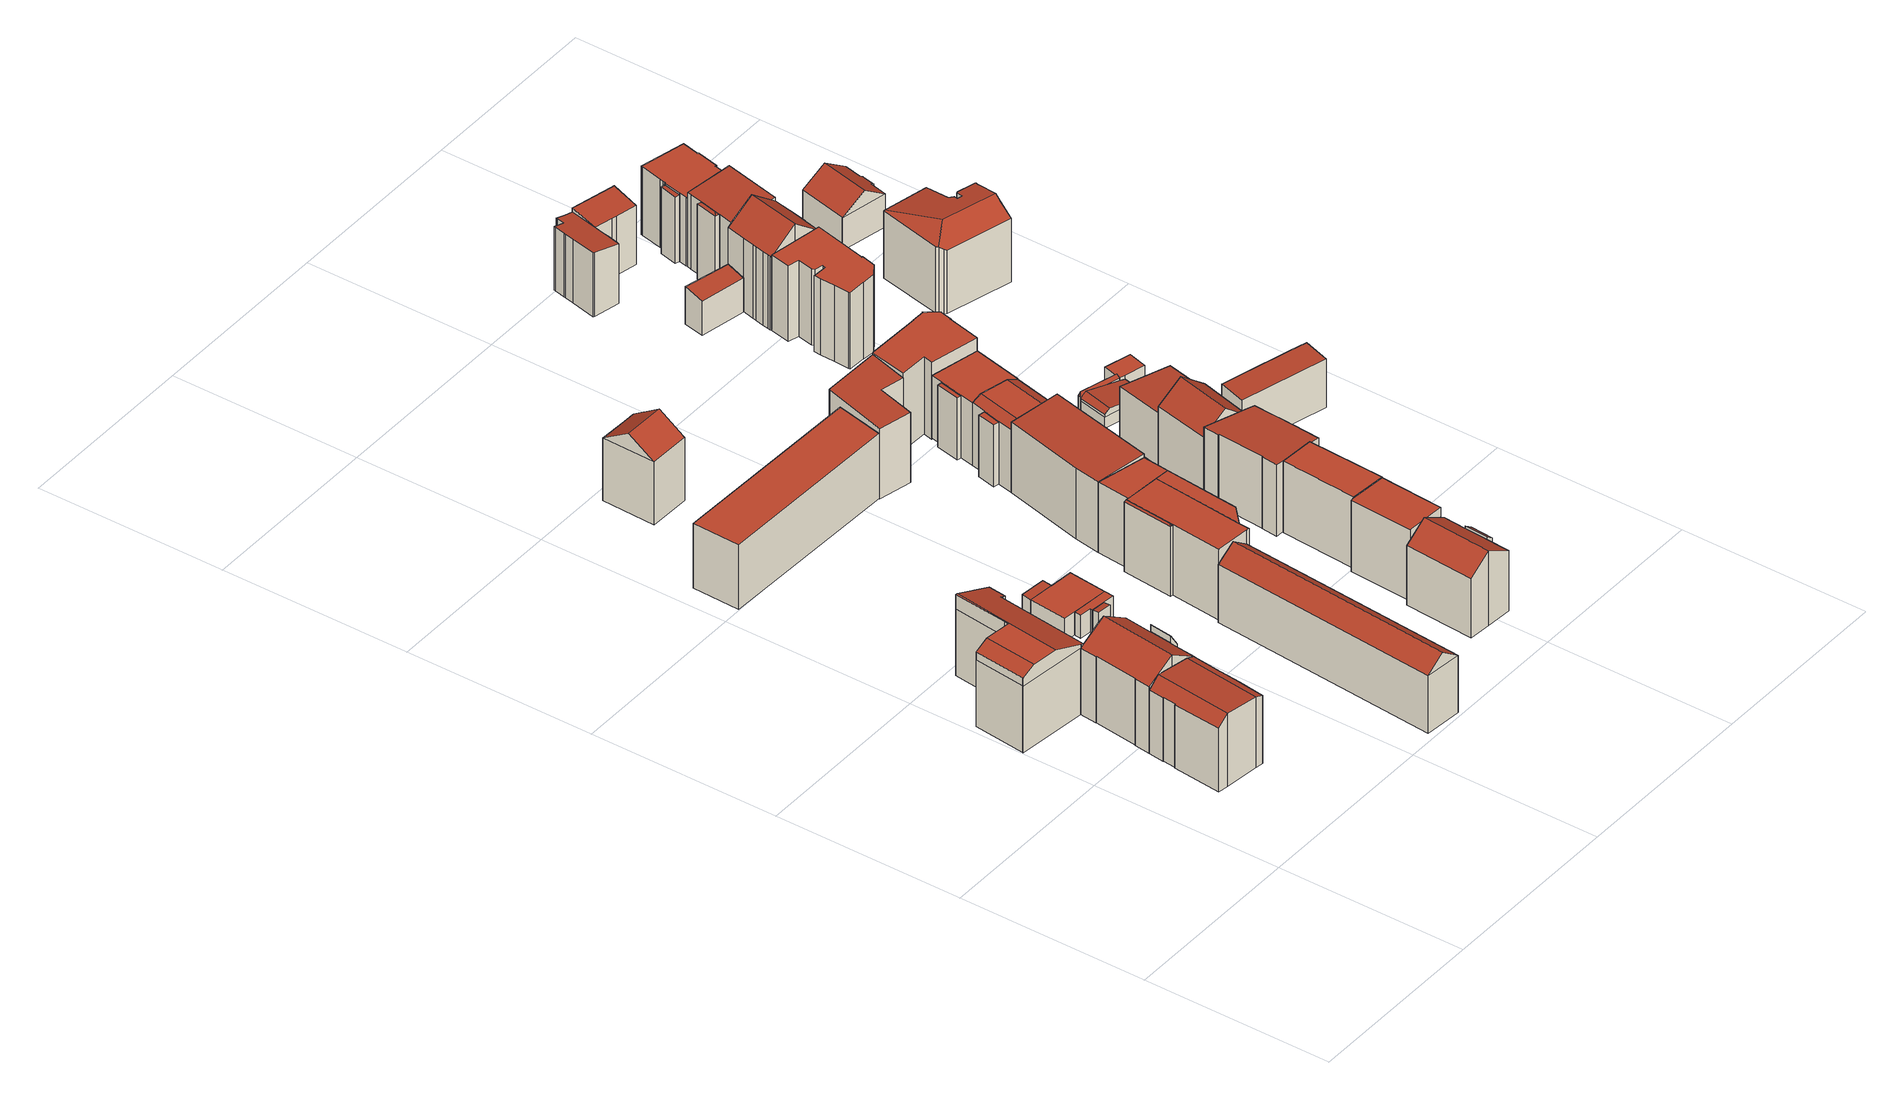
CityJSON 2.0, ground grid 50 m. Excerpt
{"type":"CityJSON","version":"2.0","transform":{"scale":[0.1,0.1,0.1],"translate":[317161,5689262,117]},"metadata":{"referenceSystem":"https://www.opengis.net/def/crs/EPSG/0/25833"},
"CityObjects":{
"building1":{"type":"Building","attributes":{"Gemeindeschluessel":14713000,"Geometrietyp2DReferenz":"3000","function":"31001_9998","roofType":"9999"},"children":["building1-1","building1-2"]},
"building1-1":{"type":"BuildingPart","attributes":{"Dachtyp_tdc":"tdcCutGableRoof","Dachneigung":3.9,"QualitaetDacherkennung":81,"Geometrietyp2DReferenz":"3000","roofType":"9999","measuredHeight":20.22},"parents":["building1"],"geometry":[{"type":"MultiSurface","lod":"2","boundaries":[[[0,1,2,3]],[[1,4,2]],[[5,6,7]],[[5,8,9,6]],[[8,10,11,9]],[[10,12,13,11]],[[12,14,15,13]],[[14,16,17,15]],[[16,18,19,17]],[[18,20,21,19]],[[20,22,23,21]],[[22,24,25,23]],[[24,26,27,25]],[[26,28,29,27]],[[28,30,31,29]],[[30,0,3,31]],[[10,8,5,1,0,30]],[[28,26,24,22,20,18,16,14,12]],[[30,28,12,10]],[[3,2,6,9,11,13,15,17,19,21,23,25,27,29,31]],[[7,4,1,5]],[[7,6,2,4]]],"semantics":{"surfaces":[{"type":"WallSurface"},{"type":"RoofSurface"},{"type":"GroundSurface"},{"type":"ClosureSurface"}],"values":[0,0,0,0,0,0,0,0,0,0,0,0,0,0,0,0,1,1,1,2,0,3]}}]},
"building1-2":{"type":"BuildingPart","attributes":{"Dachtyp_tdc":"tdcPolyFlatRoof","Dachneigung":54.27,"QualitaetDacherkennung":73,"Geometrietyp2DReferenz":"3000","roofType":"2100","measuredHeight":18.43},"parents":["building1"],"geometry":[{"type":"MultiSurface","lod":"2","boundaries":[[[32,7,6,33]],[[4,34,35,2]],[[34,32,33,35]],[[34,4,7,32]],[[33,6,2,35]],[[4,2,6,7]]],"semantics":{"surfaces":[{"type":"WallSurface"},{"type":"RoofSurface"},{"type":"GroundSurface"},{"type":"ClosureSurface"}],"values":[0,0,0,1,2,3]}}]},
"building2":{"type":"Building","attributes":{"Dachtyp_tdc":"tdcFreeFormRoof","Gemeindeschluessel":14713000,"Dachneigung":21.56,"QualitaetDacherkennung":13,"Geometrietyp2DReferenz":"3000","function":"31001_9998","roofType":"5000","measuredHeight":22.51},"geometry":[{"type":"MultiSurface","lod":"2","boundaries":[[[36,37,38,39]],[[37,40,41,38]],[[40,42,43,41]],[[42,44,45,43]],[[44,46,47,45]],[[46,48,49,47]],[[48,50,51,49]],[[50,52,53,51]],[[52,54,55,53]],[[54,56,57,55]],[[56,58,59,57]],[[58,60,61,59]],[[60,62,63,61]],[[62,36,39,63]],[[64,65,66,67,36,62,68,69,70]],[[71,72,73,74,75]],[[76,77,75,74,69,68,78]],[[58,76,78,60]],[[60,78,68,62]],[[56,77,76,58]],[[54,75,77,56]],[[52,71,75,54]],[[48,73,72,50]],[[46,70,69,74,73,48]],[[50,72,71,52]],[[44,64,70,46]],[[37,67,66,40]],[[36,67,37]],[[40,66,65,42]],[[42,65,64,44]],[[39,38,41,43,45,47,49,51,53,55,57,59,61,63]]],"semantics":{"surfaces":[{"type":"WallSurface"},{"type":"RoofSurface"},{"type":"GroundSurface"}],"values":[0,0,0,0,0,0,0,0,0,0,0,0,0,0,1,1,1,0,0,0,0,0,0,0,0,0,0,0,0,0,2]}}]},
"building3":{"type":"Building","attributes":{"Gemeindeschluessel":14713000,"Geometrietyp2DReferenz":"3000","function":"31001_9998","roofType":"9999"},"children":["building3-1","building3-2"]},
"building3-1":{"type":"BuildingPart","attributes":{"Dachtyp_tdc":"tdcGableRoof","Dachneigung":32.91,"QualitaetDacherkennung":72,"Geometrietyp2DReferenz":"3000","roofType":"3100","measuredHeight":23.11},"parents":["building3"],"geometry":[{"type":"MultiSurface","lod":"2","boundaries":[[[79,80,81,82]],[[80,83,84,81]],[[83,85,86,84]],[[85,87,47,86]],[[87,88,45,47]],[[88,89,43,45]],[[89,90,41,43]],[[90,91,92,41]],[[91,93,94,92]],[[93,95,96,94]],[[95,97,98,96]],[[97,99,100,98]],[[101,102,103,104]],[[102,105,3,103]],[[105,106,107,3]],[[106,108,27,107]],[[108,109,25,27]],[[109,79,82,25]],[[106,105,102,101,110,99,97,95,93]],[[93,91,90,89,88,87,85,83,80,79,109,108,106]],[[82,81,84,86,47,45,43,41,92,94,96,98,100,104,103,3,107,27,25]],[[110,104,100,99]],[[101,104,110]]],"semantics":{"surfaces":[{"type":"WallSurface"},{"type":"RoofSurface"},{"type":"GroundSurface"},{"type":"ClosureSurface"}],"values":[0,0,0,0,0,0,0,0,0,0,0,0,0,0,0,0,0,0,1,1,2,3,3]}}]},
"building3-2":{"type":"BuildingPart","attributes":{"Dachtyp_tdc":"tdcPolyFlatRoof","Dachneigung":58.5,"QualitaetDacherkennung":47,"Geometrietyp2DReferenz":"3000","roofType":"2100","measuredHeight":20.69},"parents":["building3"],"geometry":[{"type":"MultiSurface","lod":"2","boundaries":[[[111,112,113,100,99]],[[112,114,115,113]],[[114,116,101,104,115]],[[114,112,111,116]],[[100,113,115,104]],[[99,110,116,111]],[[99,100,104,110]],[[110,101,116]],[[110,104,101]]],"semantics":{"surfaces":[{"type":"WallSurface"},{"type":"RoofSurface"},{"type":"GroundSurface"},{"type":"ClosureSurface"}],"values":[0,0,0,1,2,0,3,0,3]}}]},
"building4":{"type":"Building","attributes":{"Gemeindeschluessel":14713000,"Geometrietyp2DReferenz":"3000","function":"31001_9998","roofType":"9999"},"children":["building4-1","building4-2"]},
"building4-1":{"type":"BuildingPart","attributes":{"Dachtyp_tdc":"tdcPolyFlatRoof","Dachneigung":0,"QualitaetDacherkennung":58,"Geometrietyp2DReferenz":"3000","roofType":"1000","measuredHeight":3.04},"parents":["building4"],"geometry":[{"type":"MultiSurface","lod":"2","boundaries":[[[117,118,119,120]],[[118,121,122,119]],[[123,124,125,126]],[[123,117,120,124]],[[123,126,121,118,117]],[[120,119,122,125,124]],[[126,125,122,121]]],"semantics":{"surfaces":[{"type":"WallSurface"},{"type":"RoofSurface"},{"type":"GroundSurface"},{"type":"ClosureSurface"}],"values":[0,0,0,0,1,2,3]}}]},
"building4-2":{"type":"BuildingPart","attributes":{"Dachtyp_tdc":"tdcFreeFormRoof","Dachneigung":31.73,"QualitaetDacherkennung":33,"Geometrietyp2DReferenz":"3000","roofType":"5000","measuredHeight":4.09},"parents":["building4"],"geometry":[{"type":"MultiSurface","lod":"2","boundaries":[[[121,127,128,122]],[[127,129,130,128]],[[129,126,125,130]],[[131,132,126,129]],[[131,129,127]],[[132,131,127,121]],[[132,121,126]],[[122,128,130,125]],[[122,125,126,121]]],"semantics":{"surfaces":[{"type":"WallSurface"},{"type":"RoofSurface"},{"type":"GroundSurface"},{"type":"ClosureSurface"}],"values":[0,0,0,1,1,1,1,2,3]}}]},
"building5":{"type":"Building","attributes":{"Gemeindeschluessel":14713000,"Geometrietyp2DReferenz":"3000","function":"31001_9998","roofType":"9999"},"children":["building5-1","building5-2","building5-3","building5-4"]},
"building5-1":{"type":"BuildingPart","attributes":{"Dachtyp_tdc":"tdcPolyFlatRoof","Dachneigung":0,"QualitaetDacherkennung":50,"Geometrietyp2DReferenz":"3000","roofType":"1000","measuredHeight":6.32},"parents":["building5"],"geometry":[{"type":"MultiSurface","lod":"2","boundaries":[[[133,134,135,136]],[[133,137,138,134]],[[137,139,140,138]],[[141,142,143,144]],[[141,145,146,142]],[[145,141,144,139,137,133,136]],[[135,134,138,140,143,142,146]],[[144,143,140,139]],[[136,135,146,145]]],"semantics":{"surfaces":[{"type":"WallSurface"},{"type":"RoofSurface"},{"type":"GroundSurface"},{"type":"ClosureSurface"}],"values":[0,0,0,0,0,1,2,3,3]}}]},
"building5-2":{"type":"BuildingPart","attributes":{"Dachtyp_tdc":"tdcPolyFlatRoof","Dachneigung":11.22,"QualitaetDacherkennung":50,"Geometrietyp2DReferenz":"3000","roofType":"2100","measuredHeight":6.62},"parents":["building5"],"geometry":[{"type":"MultiSurface","lod":"2","boundaries":[[[147,136,135,148]],[[145,149,150,146]],[[149,147,148,150]],[[149,145,136,147]],[[148,135,146,150]],[[145,146,135,136]]],"semantics":{"surfaces":[{"type":"WallSurface"},{"type":"RoofSurface"},{"type":"GroundSurface"},{"type":"ClosureSurface"}],"values":[0,0,0,1,2,3]}}]},
"building5-3":{"type":"BuildingPart","attributes":{"Dachtyp_tdc":"tdcPolyFlatRoof","Dachneigung":0,"QualitaetDacherkennung":78,"Geometrietyp2DReferenz":"3000","roofType":"1000","measuredHeight":6.31},"parents":["building5"],"geometry":[{"type":"MultiSurface","lod":"2","boundaries":[[[151,144,143,152]],[[139,153,154,140]],[[153,155,156,154]],[[151,152,157,158]],[[158,155,153,139,144,151]],[[152,143,140,154,156,157]],[[140,143,144,139]],[[158,157,156,155]]],"semantics":{"surfaces":[{"type":"WallSurface"},{"type":"RoofSurface"},{"type":"GroundSurface"},{"type":"ClosureSurface"}],"values":[0,0,0,0,1,2,3,3]}}]},
"building5-4":{"type":"BuildingPart","attributes":{"Dachtyp_tdc":"tdcPolyFlatRoof","Dachneigung":5.28,"QualitaetDacherkennung":69,"Geometrietyp2DReferenz":"3000","roofType":"2100","measuredHeight":6.53},"parents":["building5"],"geometry":[{"type":"MultiSurface","lod":"2","boundaries":[[[159,158,157,160]],[[155,161,162,156]],[[161,159,160,162]],[[161,155,158,159]],[[160,157,156,162]],[[156,157,158,155]]],"semantics":{"surfaces":[{"type":"WallSurface"},{"type":"RoofSurface"},{"type":"GroundSurface"},{"type":"ClosureSurface"}],"values":[0,0,0,1,2,3]}}]},
"building6":{"type":"Building","attributes":{"Dachtyp_tdc":"tdcFreeFormRoof","Gemeindeschluessel":14713000,"Dachneigung":36.41,"QualitaetDacherkennung":88,"Geometrietyp2DReferenz":"3000","function":"31001_9998","roofType":"5000","measuredHeight":19.63},"geometry":[{"type":"MultiSurface","lod":"2","boundaries":[[[163,164,165,166]],[[164,167,168,165]],[[167,169,170,168]],[[169,163,166,170]],[[171,169,167,172]],[[164,163,171,172]],[[163,169,171]],[[167,164,172]],[[166,165,168,170]]],"semantics":{"surfaces":[{"type":"WallSurface"},{"type":"RoofSurface"},{"type":"GroundSurface"}],"values":[0,0,0,0,1,1,0,0,2]}}]},
"building7":{"type":"Building","attributes":{"Dachtyp_tdc":"tdcPolyFlatRoof","Gemeindeschluessel":14713000,"Dachneigung":0,"QualitaetDacherkennung":69,"Geometrietyp2DReferenz":"3000","function":"31001_9998","roofType":"1000","measuredHeight":17.95},"geometry":[{"type":"MultiSurface","lod":"2","boundaries":[[[173,174,175,176]],[[174,177,178,175]],[[177,179,180,178]],[[179,173,176,180]],[[179,177,174,173]],[[176,175,178,180]]],"semantics":{"surfaces":[{"type":"WallSurface"},{"type":"RoofSurface"},{"type":"GroundSurface"}],"values":[0,0,0,0,1,2]}}]},
"building8":{"type":"Building","attributes":{"Dachtyp_tdc":"tdcFreeFormRoof","Gemeindeschluessel":14713000,"Dachneigung":33.21,"QualitaetDacherkennung":97,"Geometrietyp2DReferenz":"3000","function":"31001_9998","roofType":"5000","measuredHeight":22},"geometry":[{"type":"MultiSurface","lod":"2","boundaries":[[[181,182,183,184]],[[182,185,186,183]],[[185,187,188,186]],[[187,189,190,188]],[[189,191,192,190]],[[191,193,194,192]],[[193,181,184,194]],[[193,191,195,196,181]],[[195,189,187,185,182,196]],[[182,181,196]],[[191,189,195]],[[184,183,186,188,190,192,194]]],"semantics":{"surfaces":[{"type":"WallSurface"},{"type":"RoofSurface"},{"type":"GroundSurface"}],"values":[0,0,0,0,0,0,0,1,1,0,0,2]}}]},
"building9":{"type":"Building","attributes":{"Gemeindeschluessel":14713000,"Geometrietyp2DReferenz":"3000","function":"31001_9998","roofType":"9999"},"children":["building9-1","building9-2","building9-3","building9-4"]},
"building9-1":{"type":"BuildingPart","attributes":{"Dachtyp_tdc":"tdcPolyFlatRoof","Dachneigung":0,"QualitaetDacherkennung":42,"Geometrietyp2DReferenz":"3000","roofType":"1000","measuredHeight":19.5},"parents":["building9"],"geometry":[{"type":"MultiSurface","lod":"2","boundaries":[[[197,198,199,200]],[[197,201,202,198]],[[201,197,200,203]],[[204,199,198,202]],[[199,204,203,200]],[[203,204,202,201]]],"semantics":{"surfaces":[{"type":"WallSurface"},{"type":"RoofSurface"},{"type":"GroundSurface"},{"type":"ClosureSurface"}],"values":[0,0,1,2,3,3]}}]},
"building9-2":{"type":"BuildingPart","attributes":{"Dachtyp_tdc":"tdcFreeFormRoof","Dachneigung":51.1,"QualitaetDacherkennung":56,"Geometrietyp2DReferenz":"3000","roofType":"5000","measuredHeight":19.8},"parents":["building9"],"geometry":[{"type":"MultiSurface","lod":"2","boundaries":[[[205,206,207,208]],[[206,209,210,207]],[[209,211,212,210]],[[213,211,209]],[[214,213,209,206]],[[214,206,205]],[[213,214,205,211]],[[208,207,210,212]],[[208,212,211,205]]],"semantics":{"surfaces":[{"type":"WallSurface"},{"type":"RoofSurface"},{"type":"GroundSurface"},{"type":"ClosureSurface"}],"values":[0,0,0,1,1,1,1,2,3]}}]},
"building9-3":{"type":"BuildingPart","attributes":{"Dachtyp_tdc":"tdcPolyFlatRoof","Dachneigung":0,"QualitaetDacherkennung":76,"Geometrietyp2DReferenz":"3000","roofType":"1000","measuredHeight":19.48},"parents":["building9"],"geometry":[{"type":"MultiSurface","lod":"2","boundaries":[[[215,216,217,218]],[[215,219,220,216]],[[219,200,199,220]],[[200,219,215,218,203]],[[217,216,220,199,204]],[[204,199,200,203]],[[218,217,204,203]]],"semantics":{"surfaces":[{"type":"WallSurface"},{"type":"RoofSurface"},{"type":"GroundSurface"},{"type":"ClosureSurface"}],"values":[0,0,0,1,2,3,3]}}]},
"building9-4":{"type":"BuildingPart","attributes":{"Dachtyp_tdc":"tdcPolyFlatRoof","Dachneigung":0,"QualitaetDacherkennung":74,"Geometrietyp2DReferenz":"3000","roofType":"1000","measuredHeight":19.46},"parents":["building9"],"geometry":[{"type":"MultiSurface","lod":"2","boundaries":[[[221,222,205,208,223]],[[224,218,217,212,211]],[[201,225,226,202]],[[225,227,228,226]],[[227,221,223,228]],[[227,225,201,203,218,224,222,221]],[[223,208,212,217,204,202,226,228]],[[211,205,222,224]],[[211,212,208,205]],[[217,218,203,204]],[[202,204,203,201]]],"semantics":{"surfaces":[{"type":"WallSurface"},{"type":"RoofSurface"},{"type":"GroundSurface"},{"type":"ClosureSurface"}],"values":[0,0,0,0,0,1,2,0,3,3,3]}}]},
"building10":{"type":"Building","attributes":{"Gemeindeschluessel":14713000,"Geometrietyp2DReferenz":"3000","function":"31001_9998","roofType":"9999"},"children":["building10-1","building10-2"]},
"building10-1":{"type":"BuildingPart","attributes":{"Dachtyp_tdc":"tdcGableRoof","Dachneigung":30.46,"QualitaetDacherkennung":65,"Geometrietyp2DReferenz":"3000","roofType":"3100","measuredHeight":20.76},"parents":["building10"],"geometry":[{"type":"MultiSurface","lod":"2","boundaries":[[[229,230,231,232]],[[230,233,234,231]],[[233,235,236,234]],[[235,237,238,236]],[[237,239,240,238]],[[239,241,242,240]],[[241,243,244,242]],[[243,245,246,244]],[[245,247,248,246]],[[241,239,237,235,233]],[[233,230,229,247,245,243,241]],[[248,232,231,234,236,238,240,242,244,246]],[[232,248,247,229]]],"semantics":{"surfaces":[{"type":"WallSurface"},{"type":"RoofSurface"},{"type":"GroundSurface"},{"type":"ClosureSurface"}],"values":[0,0,0,0,0,0,0,0,0,1,1,2,3]}}]},
"building10-2":{"type":"BuildingPart","attributes":{"Dachtyp_tdc":"tdcPolyFlatRoof","Dachneigung":35.62,"QualitaetDacherkennung":63,"Geometrietyp2DReferenz":"3000","roofType":"2100","measuredHeight":17.47},"parents":["building10"],"geometry":[{"type":"MultiSurface","lod":"2","boundaries":[[[249,250,232,251]],[[250,229,232]],[[252,253,254,248,247]],[[253,249,251,254]],[[253,252,250,249]],[[251,232,248,254]],[[247,229,250,252]],[[247,248,232,229]]],"semantics":{"surfaces":[{"type":"WallSurface"},{"type":"RoofSurface"},{"type":"GroundSurface"},{"type":"ClosureSurface"}],"values":[0,0,0,0,1,2,0,3]}}]},
"building11":{"type":"Building","attributes":{"Dachtyp_tdc":"tdcPolyFlatRoof","Gemeindeschluessel":14713000,"Dachneigung":4.31,"QualitaetDacherkennung":69,"Geometrietyp2DReferenz":"3000","function":"31001_9998","roofType":"2100","measuredHeight":20.47},"geometry":[{"type":"MultiSurface","lod":"2","boundaries":[[[255,256,220,257]],[[256,215,216,220]],[[215,258,259,216]],[[258,260,261,259]],[[260,255,257,261]],[[260,258,215,256,255]],[[257,220,216,259,261]]],"semantics":{"surfaces":[{"type":"WallSurface"},{"type":"RoofSurface"},{"type":"GroundSurface"}],"values":[0,0,0,0,0,1,2]}}]},
"building12":{"type":"Building","attributes":{"Dachtyp_tdc":"tdcPolyFlatRoof","Gemeindeschluessel":14713000,"Dachneigung":4.43,"QualitaetDacherkennung":61,"Geometrietyp2DReferenz":"3000","function":"31001_9998","roofType":"2100","measuredHeight":20.87},"geometry":[{"type":"MultiSurface","lod":"2","boundaries":[[[262,263,264,265]],[[263,266,267,264]],[[266,268,269,267]],[[268,270,271,269]],[[270,272,273,271]],[[272,274,275,273]],[[274,276,277,275]],[[276,262,265,277]],[[276,274,272,270,268,266,263,262]],[[265,264,267,269,271,273,275,277]]],"semantics":{"surfaces":[{"type":"WallSurface"},{"type":"RoofSurface"},{"type":"GroundSurface"}],"values":[0,0,0,0,0,0,0,0,1,2]}}]},
"building13":{"type":"Building","attributes":{"Dachtyp_tdc":"tdcPolyFlatRoof","Gemeindeschluessel":14713000,"Dachneigung":0,"QualitaetDacherkennung":86,"Geometrietyp2DReferenz":"3000","function":"31001_9998","roofType":"1000","measuredHeight":19.73},"geometry":[{"type":"MultiSurface","lod":"2","boundaries":[[[278,279,280,281]],[[279,282,283,280]],[[282,284,285,283]],[[284,286,287,285]],[[286,278,281,287]],[[286,284,282,279,278]],[[281,280,283,285,287]]],"semantics":{"surfaces":[{"type":"WallSurface"},{"type":"RoofSurface"},{"type":"GroundSurface"}],"values":[0,0,0,0,0,1,2]}}]},
"building14":{"type":"Building","attributes":{"Dachtyp_tdc":"tdcPolyFlatRoof","Gemeindeschluessel":14713000,"Dachneigung":0,"QualitaetDacherkennung":84,"Geometrietyp2DReferenz":"3000","function":"31001_9998","roofType":"1000","measuredHeight":19.84},"geometry":[{"type":"MultiSurface","lod":"2","boundaries":[[[288,289,290,291]],[[289,292,293,290]],[[292,294,295,293]],[[294,288,291,295]],[[294,292,289,288]],[[291,290,293,295]]],"semantics":{"surfaces":[{"type":"WallSurface"},{"type":"RoofSurface"},{"type":"GroundSurface"}],"values":[0,0,0,0,1,2]}}]},
"building15":{"type":"Building","attributes":{"Gemeindeschluessel":14713000,"Geometrietyp2DReferenz":"3000","function":"31001_9998","roofType":"9999"},"children":["building15-1","building15-2"]},
"building15-1":{"type":"BuildingPart","attributes":{"Dachtyp_tdc":"tdcPolyFlatRoof","Dachneigung":0,"QualitaetDacherkennung":1,"Geometrietyp2DReferenz":"3000","roofType":"1000","measuredHeight":17.14},"parents":["building15"],"geometry":[{"type":"MultiSurface","lod":"2","boundaries":[[[296,297,298,299]],[[297,300,301,298]],[[302,296,299,303]],[[302,300,297,296]],[[299,298,301,303]],[[303,301,300,302]]],"semantics":{"surfaces":[{"type":"WallSurface"},{"type":"RoofSurface"},{"type":"GroundSurface"},{"type":"ClosureSurface"}],"values":[0,0,0,1,2,3]}}]},
"building15-2":{"type":"BuildingPart","attributes":{"Dachtyp_tdc":"tdcCutGableRoof","Dachneigung":0.438,"QualitaetDacherkennung":73,"Geometrietyp2DReferenz":"3000","roofType":"9999","measuredHeight":18.64},"parents":["building15"],"geometry":[{"type":"MultiSurface","lod":"2","boundaries":[[[304,305,257,306]],[[305,307,308,257]],[[307,309,310,308]],[[309,311,261,310]],[[311,312,303,261]],[[312,302,303]],[[313,314,301,300]],[[314,315,316,301]],[[315,317,318,316]],[[317,319,320,318]],[[319,304,306,320]],[[307,305,304,319]],[[317,315,314,313,312,311,309]],[[319,317,309,307]],[[306,257,308,310,261,303,301,316,318,320]],[[300,302,312,313]],[[300,301,303,302]]],"semantics":{"surfaces":[{"type":"WallSurface"},{"type":"RoofSurface"},{"type":"GroundSurface"},{"type":"ClosureSurface"}],"values":[0,0,0,0,0,0,0,0,0,0,0,1,1,1,2,0,3]}}]},
"building16":{"type":"Building","attributes":{"Gemeindeschluessel":14713000,"Geometrietyp2DReferenz":"3000","function":"31001_9998","roofType":"9999"},"children":["building16-1","building16-2"]},
"building16-1":{"type":"BuildingPart","attributes":{"Dachtyp_tdc":"tdcPolyFlatRoof","Dachneigung":0,"QualitaetDacherkennung":67,"Geometrietyp2DReferenz":"3000","roofType":"1000","measuredHeight":17.31},"parents":["building16"],"geometry":[{"type":"MultiSurface","lod":"2","boundaries":[[[321,322,323,324]],[[322,325,306,323]],[[325,326,316,306]],[[326,327,328,316]],[[327,329,328]],[[330,331,332,333,334]],[[331,321,324,332]],[[331,330,327,326,325,322,321]],[[324,323,306,316,328,333,332]],[[334,329,327,330]],[[334,333,328,329]]],"semantics":{"surfaces":[{"type":"WallSurface"},{"type":"RoofSurface"},{"type":"GroundSurface"},{"type":"ClosureSurface"}],"values":[0,0,0,0,0,0,0,1,2,0,3]}}]},
"building16-2":{"type":"BuildingPart","attributes":{"Dachtyp_tdc":"tdcPolyFlatRoof","Dachneigung":0,"QualitaetDacherkennung":41,"Geometrietyp2DReferenz":"3000","roofType":"1000","measuredHeight":17.06},"parents":["building16"],"geometry":[{"type":"MultiSurface","lod":"2","boundaries":[[[329,335,336,328]],[[335,337,338,336]],[[337,334,333,338]],[[334,337,335,329]],[[328,336,338,333]],[[328,333,334,329]]],"semantics":{"surfaces":[{"type":"WallSurface"},{"type":"RoofSurface"},{"type":"GroundSurface"},{"type":"ClosureSurface"}],"values":[0,0,0,1,2,3]}}]},
"building17":{"type":"Building","attributes":{"Gemeindeschluessel":14713000,"Geometrietyp2DReferenz":"3000","function":"31001_9998","roofType":"9999"},"children":["building17-1","building17-2"]},
"building17-1":{"type":"BuildingPart","attributes":{"Dachtyp_tdc":"tdcPolyFlatRoof","Dachneigung":41.74,"QualitaetDacherkennung":76,"Geometrietyp2DReferenz":"3000","roofType":"2100","measuredHeight":18.59},"parents":["building17"],"geometry":[{"type":"MultiSurface","lod":"2","boundaries":[[[339,340,341,342]],[[340,343,344,341]],[[343,345,346,344]],[[347,345,343,340,339]],[[342,341,344,346,348]],[[348,346,345,347]],[[342,348,347,339]]],"semantics":{"surfaces":[{"type":"WallSurface"},{"type":"RoofSurface"},{"type":"GroundSurface"},{"type":"ClosureSurface"}],"values":[0,0,0,1,2,3,3]}}]},
"building17-2":{"type":"BuildingPart","attributes":{"Dachtyp_tdc":"tdcPolyFlatRoof","Dachneigung":3.94,"QualitaetDacherkennung":65,"Geometrietyp2DReferenz":"3000","roofType":"2100","measuredHeight":19.83},"parents":["building17"],"geometry":[{"type":"MultiSurface","lod":"2","boundaries":[[[349,350,351,346,345]],[[350,352,353,351]],[[352,294,354,353]],[[294,355,356,354]],[[355,357,358,356]],[[357,359,360,358]],[[359,361,362,360]],[[361,363,364,362]],[[363,365,366,364]],[[365,367,368,366]],[[367,369,370,368]],[[369,371,372,370]],[[371,373,374,372]],[[373,375,339,342,374]],[[373,371,369,367,365,363,361,359,357,355,294,352,350,349,376,375]],[[348,346,351,353,354,356,358,360,362,364,366,368,370,372,374,342]],[[376,347,339,375]],[[347,348,342,339]],[[349,345,347,376]],[[345,346,348,347]]],"semantics":{"surfaces":[{"type":"WallSurface"},{"type":"RoofSurface"},{"type":"GroundSurface"},{"type":"ClosureSurface"}],"values":[0,0,0,0,0,0,0,0,0,0,0,0,0,0,1,2,0,3,0,3]}}]},
"building18":{"type":"Building","attributes":{"Dachtyp_tdc":"tdcPolyFlatRoof","Gemeindeschluessel":14713000,"Dachneigung":0,"QualitaetDacherkennung":63,"Geometrietyp2DReferenz":"3000","function":"31001_9998","roofType":"1000","measuredHeight":21.36},"geometry":[{"type":"MultiSurface","lod":"2","boundaries":[[[377,378,379,380]],[[378,381,382,379]],[[381,383,384,382]],[[383,385,273,384]],[[385,386,271,273]],[[386,387,388,271]],[[387,389,390,388]],[[389,391,392,390]],[[391,393,394,392]],[[393,395,396,394]],[[395,397,398,396]],[[397,399,400,398]],[[399,401,402,400]],[[401,403,404,402]],[[403,405,406,404]],[[405,377,380,406]],[[405,403,401,399,397,395,393,391,389,387,386,385,383,381,378,377]],[[380,379,382,384,273,271,388,390,392,394,396,398,400,402,404,406]]],"semantics":{"surfaces":[{"type":"WallSurface"},{"type":"RoofSurface"},{"type":"GroundSurface"}],"values":[0,0,0,0,0,0,0,0,0,0,0,0,0,0,0,0,1,2]}}]},
"building19":{"type":"Building","attributes":{"Dachtyp_tdc":"tdcGableRoof","Gemeindeschluessel":14713000,"Dachneigung":38.98,"QualitaetDacherkennung":81,"Geometrietyp2DReferenz":"3000","function":"31001_9998","roofType":"3100","measuredHeight":21.74},"geometry":[{"type":"MultiSurface","lod":"2","boundaries":[[[407,408,409,410]],[[408,411,412,409]],[[411,413,414,412]],[[413,407,410,414]],[[411,408,415]],[[407,413,416]],[[408,407,416,415]],[[413,411,415,416]],[[410,409,412,414]]],"semantics":{"surfaces":[{"type":"WallSurface"},{"type":"RoofSurface"},{"type":"GroundSurface"}],"values":[0,0,0,0,0,0,1,1,2]}}]},
"building20":{"type":"Building","attributes":{"Dachtyp_tdc":"tdcPolyFlatRoof","Gemeindeschluessel":14713000,"Dachneigung":4.27,"QualitaetDacherkennung":78,"Geometrietyp2DReferenz":"3000","function":"31001_9998","roofType":"2100","measuredHeight":14.59},"geometry":[{"type":"MultiSurface","lod":"2","boundaries":[[[417,418,419,409]],[[418,420,421,419]],[[420,422,423,421]],[[422,424,412,423]],[[424,417,409,412]],[[424,422,420,418,417]],[[409,419,421,423,412]]],"semantics":{"surfaces":[{"type":"WallSurface"},{"type":"RoofSurface"},{"type":"GroundSurface"}],"values":[0,0,0,0,0,1,2]}}]},
"building21":{"type":"Building","attributes":{"Gemeindeschluessel":14713000,"Geometrietyp2DReferenz":"3000","function":"31001_9998","roofType":"9999"},"children":["building21-1","building21-2","building21-3","building21-4"]},
"building21-1":{"type":"BuildingPart","attributes":{"Dachtyp_tdc":"tdcGableRoof","Dachneigung":46.99,"QualitaetDacherkennung":11,"Geometrietyp2DReferenz":"3000","roofType":"3100","measuredHeight":6.51},"parents":["building21"],"geometry":[{"type":"MultiSurface","lod":"2","boundaries":[[[425,426,427,428]],[[426,429,430,427]],[[429,431,432,430]],[[429,426,433]],[[426,425,434,435,433]],[[431,429,433,435,436,437]],[[428,427,430,432,438]],[[428,438,439,425]],[[438,432,431,439]],[[436,435,434,440,441]],[[439,440,434,425]],[[431,437,441,440,439]],[[437,436,441]]],"semantics":{"surfaces":[{"type":"WallSurface"},{"type":"RoofSurface"},{"type":"GroundSurface"},{"type":"ClosureSurface"}],"values":[0,0,0,0,1,1,2,3,3,0,3,3,3]}}]},
"building21-2":{"type":"BuildingPart","attributes":{"Dachtyp_tdc":"tdcPolyFlatRoof","Dachneigung":3.16,"QualitaetDacherkennung":82,"Geometrietyp2DReferenz":"3000","roofType":"2100","measuredHeight":2.59},"parents":["building21"],"geometry":[{"type":"MultiSurface","lod":"2","boundaries":[[[442,443,444,445]],[[443,446,425,428,444]],[[440,434,446,443,442]],[[445,444,428,438]],[[425,446,434]],[[438,428,425,439]],[[439,425,434,440]],[[445,438,439,440,442]]],"semantics":{"surfaces":[{"type":"WallSurface"},{"type":"RoofSurface"},{"type":"GroundSurface"},{"type":"ClosureSurface"}],"values":[0,0,1,2,0,3,3,3]}}]},
"building21-3":{"type":"BuildingPart","attributes":{"Dachtyp_tdc":"tdcGableRoof","Dachneigung":10.28,"QualitaetDacherkennung":42,"Geometrietyp2DReferenz":"3000","roofType":"3100","measuredHeight":5.14},"parents":["building21"],"geometry":[{"type":"MultiSurface","lod":"2","boundaries":[[[447,448,449,432,431]],[[448,450,451,449]],[[452,453,454,455]],[[453,456,442,445,454]],[[456,453,457,458,459,460,461,436,441]],[[462,460,459,463,464]],[[448,462,464,450]],[[447,461,460,462,448]],[[452,457,453]],[[445,438,432,449,451,455,454]],[[441,440,442,456]],[[440,439,438,445,442]],[[431,437,447]],[[438,439,431,432]],[[431,439,440,441,437]],[[455,451,450,452]],[[463,459,458]],[[450,464,463,458,457,452]],[[447,437,436,461]],[[437,441,436]]],"semantics":{"surfaces":[{"type":"WallSurface"},{"type":"RoofSurface"},{"type":"GroundSurface"},{"type":"ClosureSurface"}],"values":[0,0,0,0,1,1,0,0,0,2,0,3,0,3,3,3,0,3,0,3]}}]},
"building21-4":{"type":"BuildingPart","attributes":{"Dachtyp_tdc":"tdcFreeFormRoof","Dachneigung":71.38,"QualitaetDacherkennung":27,"Geometrietyp2DReferenz":"3000","roofType":"5000","measuredHeight":5.36},"parents":["building21"],"geometry":[{"type":"MultiSurface","lod":"2","boundaries":[[[465,466,457,452,455,467]],[[468,469,470,451,450,464]],[[469,465,467,470]],[[471,469,468]],[[472,471,468,463,458,466]],[[472,466,465]],[[471,472,465,469]],[[467,455,451,470]],[[464,463,468]],[[458,457,466]],[[450,451,455,452]],[[464,450,452,457,458,463]]],"semantics":{"surfaces":[{"type":"WallSurface"},{"type":"RoofSurface"},{"type":"GroundSurface"},{"type":"ClosureSurface"}],"values":[0,0,0,1,1,1,1,2,0,0,3,3]}}]},
"building22":{"type":"Building","attributes":{"Dachtyp_tdc":"tdcPolyFlatRoof","Gemeindeschluessel":14713000,"Dachneigung":8.66,"QualitaetDacherkennung":62,"Geometrietyp2DReferenz":"3000","function":"31001_9998","roofType":"2100","measuredHeight":17.57},"geometry":[{"type":"MultiSurface","lod":"2","boundaries":[[[473,474,475,476]],[[474,477,478,475]],[[477,479,480,478]],[[479,481,482,480]],[[481,483,484,482]],[[483,485,486,484]],[[485,487,488,486]],[[487,489,490,488]],[[489,491,492,490]],[[491,493,494,492]],[[493,495,496,494]],[[495,497,498,496]],[[497,499,500,498]],[[499,501,502,500]],[[501,503,504,502]],[[503,505,506,504]],[[505,507,508,506]],[[507,473,476,508]],[[507,505,503,501,499,497,495,493,491,489,487,485,483,481,479,477,474,473]],[[476,475,478,480,482,484,486,488,490,492,494,496,498,500,502,504,506,508]]],"semantics":{"surfaces":[{"type":"WallSurface"},{"type":"RoofSurface"},{"type":"GroundSurface"}],"values":[0,0,0,0,0,0,0,0,0,0,0,0,0,0,0,0,0,0,1,2]}}]},
"building23":{"type":"Building","attributes":{"Dachtyp_tdc":"tdcPolyFlatRoof","Gemeindeschluessel":14713000,"Dachneigung":10,"QualitaetDacherkennung":67,"Geometrietyp2DReferenz":"3000","function":"31001_9998","roofType":"2100","measuredHeight":10.26},"geometry":[{"type":"MultiSurface","lod":"2","boundaries":[[[509,510,511,512]],[[510,513,514,511]],[[513,515,516,514]],[[515,509,512,516]],[[515,513,510,509]],[[512,511,514,516]]],"semantics":{"surfaces":[{"type":"WallSurface"},{"type":"RoofSurface"},{"type":"GroundSurface"}],"values":[0,0,0,0,1,2]}}]},
"building24":{"type":"Building","attributes":{"Dachtyp_tdc":"tdcPolyFlatRoof","Gemeindeschluessel":14713000,"Dachneigung":3.32,"QualitaetDacherkennung":56,"Geometrietyp2DReferenz":"3000","function":"31001_9998","roofType":"2100","measuredHeight":5.62},"geometry":[{"type":"MultiSurface","lod":"2","boundaries":[[[517,518,519,520]],[[518,521,522,519]],[[521,523,524,522]],[[523,525,526,524]],[[525,517,520,526]],[[525,523,521,518,517]],[[520,519,522,524,526]]],"semantics":{"surfaces":[{"type":"WallSurface"},{"type":"RoofSurface"},{"type":"GroundSurface"}],"values":[0,0,0,0,0,1,2]}}]},
"building25":{"type":"Building","attributes":{"Dachtyp_tdc":"tdcPolyFlatRoof","Gemeindeschluessel":14713000,"Dachneigung":2.58,"QualitaetDacherkennung":60,"Geometrietyp2DReferenz":"3000","function":"31001_9998","roofType":"2100","measuredHeight":21.48},"geometry":[{"type":"MultiSurface","lod":"2","boundaries":[[[527,528,529,530]],[[528,531,532,529]],[[531,533,534,532]],[[533,535,536,534]],[[535,537,538,536]],[[537,539,540,538]],[[539,541,542,540]],[[541,543,544,542]],[[543,545,546,544]],[[545,547,548,546]],[[547,549,550,548]],[[549,551,552,550]],[[551,553,554,552]],[[553,555,556,554]],[[555,557,558,556]],[[557,559,560,558]],[[559,561,562,560]],[[561,563,564,562]],[[563,565,566,564]],[[565,527,530,566]],[[565,563,561,559,557,555,553,551,549,547,545,543,541,539,537,535,533,531,528,527]],[[530,529,532,534,536,538,540,542,544,546,548,550,552,554,556,558,560,562,564,566]]],"semantics":{"surfaces":[{"type":"WallSurface"},{"type":"RoofSurface"},{"type":"GroundSurface"}],"values":[0,0,0,0,0,0,0,0,0,0,0,0,0,0,0,0,0,0,0,0,1,2]}}]},
"building26":{"type":"Building","attributes":{"Dachtyp_tdc":"tdcPolyFlatRoof","Gemeindeschluessel":14713000,"Dachneigung":4.03,"QualitaetDacherkennung":69,"Geometrietyp2DReferenz":"3000","function":"31001_9998","roofType":"2100","measuredHeight":13.81},"geometry":[{"type":"MultiSurface","lod":"2","boundaries":[[[567,568,569,570]],[[568,571,572,569]],[[571,573,574,572]],[[573,575,576,574]],[[575,577,578,576]],[[577,579,580,578]],[[579,567,570,580]],[[579,577,575,573,571,568,567]],[[570,569,572,574,576,578,580]]],"semantics":{"surfaces":[{"type":"WallSurface"},{"type":"RoofSurface"},{"type":"GroundSurface"}],"values":[0,0,0,0,0,0,0,1,2]}}]},
"building27":{"type":"Building","attributes":{"Dachtyp_tdc":"tdcPolyFlatRoof","Gemeindeschluessel":14713000,"Dachneigung":0,"QualitaetDacherkennung":68,"Geometrietyp2DReferenz":"3000","function":"31001_9998","roofType":"1000","measuredHeight":3.71},"geometry":[{"type":"MultiSurface","lod":"2","boundaries":[[[466,465,581,582]],[[465,583,584,581]],[[583,585,586,584]],[[585,587,588,586]],[[587,589,590,588]],[[589,466,582,590]],[[589,587,585,583,465,466]],[[582,581,584,586,588,590]]],"semantics":{"surfaces":[{"type":"WallSurface"},{"type":"RoofSurface"},{"type":"GroundSurface"}],"values":[0,0,0,0,0,0,1,2]}}]},
"building28":{"type":"Building","attributes":{"Dachtyp_tdc":"tdcPolyFlatRoof","Gemeindeschluessel":14713000,"Dachneigung":9.43,"QualitaetDacherkennung":82,"Geometrietyp2DReferenz":"3000","function":"31001_9998","roofType":"2100","measuredHeight":17.54},"geometry":[{"type":"MultiSurface","lod":"2","boundaries":[[[591,592,593,594]],[[592,595,508,593]],[[595,596,506,508]],[[596,597,598,506]],[[597,599,600,598]],[[599,601,602,600]],[[601,591,594,602]],[[601,599,597,596,595,592,591]],[[594,593,508,506,598,600,602]]],"semantics":{"surfaces":[{"type":"WallSurface"},{"type":"RoofSurface"},{"type":"GroundSurface"}],"values":[0,0,0,0,0,0,0,1,2]}}]},
"building29":{"type":"Building","attributes":{"Dachtyp_tdc":"tdcGableRoof","Gemeindeschluessel":14713000,"Dachneigung":39.18,"QualitaetDacherkennung":82,"Geometrietyp2DReferenz":"3000","function":"31001_9998","roofType":"3100","measuredHeight":25.96},"geometry":[{"type":"MultiSurface","lod":"2","boundaries":[[[603,604,605,606]],[[604,607,608,605]],[[607,609,610,608]],[[609,611,612,610]],[[611,613,614,612]],[[613,615,616,614]],[[615,617,618,616]],[[617,619,620,618]],[[619,621,622,620]],[[621,623,624,622]],[[623,625,626,624]],[[625,627,628,626]],[[627,629,630,628]],[[629,631,632,630]],[[631,633,634,632]],[[633,635,636,634]],[[635,603,606,636]],[[631,629,627,625,623,621,619,617,615,613,611]],[[611,609,607,604,603,635,633,631]],[[606,605,608,610,612,614,616,618,620,622,624,626,628,630,632,634,636]]],"semantics":{"surfaces":[{"type":"WallSurface"},{"type":"RoofSurface"},{"type":"GroundSurface"}],"values":[0,0,0,0,0,0,0,0,0,0,0,0,0,0,0,0,0,1,1,2]}}]},
"building30":{"type":"Building","attributes":{"Gemeindeschluessel":14713000,"Geometrietyp2DReferenz":"3000","function":"31001_9998","roofType":"9999"},"children":["building30-1","building30-2"]},
"building30-1":{"type":"BuildingPart","attributes":{"Dachtyp_tdc":"tdcFreeFormRoof","Dachneigung":35.7,"QualitaetDacherkennung":27,"Geometrietyp2DReferenz":"3000","roofType":"5000","measuredHeight":21.12},"parents":["building30"],"geometry":[{"type":"MultiSurface","lod":"2","boundaries":[[[637,638,639,640,641]],[[638,642,643,639]],[[642,644,645,646,643]],[[647,644,642]],[[648,647,642,638]],[[648,638,637]],[[647,648,637,644]],[[640,639,643,646]],[[641,645,644,637]],[[641,640,646,645]]],"semantics":{"surfaces":[{"type":"WallSurface"},{"type":"RoofSurface"},{"type":"GroundSurface"},{"type":"ClosureSurface"}],"values":[0,0,0,1,1,1,1,2,0,3]}}]},
"building30-2":{"type":"BuildingPart","attributes":{"Dachtyp_tdc":"tdcPolyFlatRoof","Dachneigung":4.9,"QualitaetDacherkennung":70,"Geometrietyp2DReferenz":"3000","roofType":"2100","measuredHeight":21.61},"parents":["building30"],"geometry":[{"type":"MultiSurface","lod":"2","boundaries":[[[649,650,651,652]],[[650,641,640,651]],[[645,653,654,646]],[[653,655,656,654]],[[655,657,658,656]],[[657,659,660,658]],[[659,661,662,660]],[[661,649,652,662]],[[661,659,657,655,653,645,641,650,649]],[[652,651,640,646,654,656,658,660,662]],[[646,640,641,645]]],"semantics":{"surfaces":[{"type":"WallSurface"},{"type":"RoofSurface"},{"type":"GroundSurface"},{"type":"ClosureSurface"}],"values":[0,0,0,0,0,0,0,0,1,2,3]}}]},
"building31":{"type":"Building","attributes":{"Gemeindeschluessel":14713000,"Geometrietyp2DReferenz":"3000","function":"31001_9998","roofType":"9999"},"children":["building31-1","building31-2"]},
"building31-1":{"type":"BuildingPart","attributes":{"Dachtyp_tdc":"tdcPolyFlatRoof","Dachneigung":0,"QualitaetDacherkennung":39,"Geometrietyp2DReferenz":"3000","roofType":"1000","measuredHeight":18.84},"parents":["building31"],"geometry":[{"type":"MultiSurface","lod":"2","boundaries":[[[663,664,665,658]],[[664,666,667,668,665]],[[669,670,671,672,673]],[[670,674,675,671]],[[674,676,677,675]],[[676,678,679,677]],[[678,680,681,679]],[[680,682,683,681]],[[682,684,685,683]],[[684,686,687,685]],[[686,688,689,687]],[[688,690,691,689]],[[690,692,660,691]],[[692,663,658,660]],[[692,690,688,686,684,682,680,678,676,674,670,669,693,666,664,663]],[[658,665,668,694,672,671,675,677,679,681,683,685,687,689,691,660]],[[695,667,666,693]],[[695,694,668,667]],[[673,695,693,669]],[[673,672,694,695]]],"semantics":{"surfaces":[{"type":"WallSurface"},{"type":"RoofSurface"},{"type":"GroundSurface"},{"type":"ClosureSurface"}],"values":[0,0,0,0,0,0,0,0,0,0,0,0,0,0,1,2,0,3,0,3]}}]},
"building31-2":{"type":"BuildingPart","attributes":{"Dachtyp_tdc":"tdcPolyFlatRoof","Dachneigung":7.64,"QualitaetDacherkennung":50,"Geometrietyp2DReferenz":"3000","roofType":"2100","measuredHeight":18.41},"parents":["building31"],"geometry":[{"type":"MultiSurface","lod":"2","boundaries":[[[696,673,672,697]],[[667,698,699,668]],[[698,696,697,699]],[[698,667,695,673,696]],[[697,672,694,668,699]],[[694,672,673,695]],[[667,668,694,695]]],"semantics":{"surfaces":[{"type":"WallSurface"},{"type":"RoofSurface"},{"type":"GroundSurface"},{"type":"ClosureSurface"}],"values":[0,0,0,1,2,3,3]}}]},
"building32":{"type":"Building","attributes":{"Dachtyp_tdc":"tdcFreeFormRoof","Gemeindeschluessel":14713000,"Dachneigung":10.13,"QualitaetDacherkennung":40,"Geometrietyp2DReferenz":"3000","function":"31001_9998","roofType":"5000","measuredHeight":21.08},"geometry":[{"type":"MultiSurface","lod":"2","boundaries":[[[700,701,702,703]],[[701,704,705,702]],[[704,706,707,705]],[[706,708,709,707]],[[708,710,711,709]],[[710,712,713,711]],[[712,714,715,713]],[[714,716,717,715]],[[716,718,719,717]],[[718,720,721,719]],[[720,722,723,721]],[[722,724,725,723]],[[724,726,727,725]],[[726,728,729,727]],[[728,730,731,729]],[[730,732,733,731]],[[732,734,735,733]],[[734,736,737,735]],[[736,738,739,737]],[[738,700,703,739]],[[740,741,734,732,742]],[[722,743,740,742,730,728,726,724]],[[740,743,720,718,716,714,712,710,708,706,704,701,700,738,736,741]],[[732,730,742]],[[736,734,741]],[[722,720,743]],[[703,702,705,707,709,711,713,715,717,719,721,723,725,727,729,731,733,735,737,739]]],"semantics":{"surfaces":[{"type":"WallSurface"},{"type":"RoofSurface"},{"type":"GroundSurface"}],"values":[0,0,0,0,0,0,0,0,0,0,0,0,0,0,0,0,0,0,0,0,1,1,1,0,0,0,2]}}]},
"building33":{"type":"Building","attributes":{"Dachtyp_tdc":"tdcFreeFormRoof","Gemeindeschluessel":14713000,"Dachneigung":33.42,"QualitaetDacherkennung":86,"Geometrietyp2DReferenz":"3000","function":"31001_9998","roofType":"5000","measuredHeight":13.32},"geometry":[{"type":"MultiSurface","lod":"2","boundaries":[[[744,745,746,747]],[[745,748,749,746]],[[748,750,751,749]],[[750,752,753,751]],[[752,754,755,753]],[[754,756,757,755]],[[756,758,759,757]],[[758,760,761,759]],[[760,762,763,761]],[[762,764,765,763]],[[764,744,747,765]],[[766,767,750,748,745]],[[756,754,752,767,766,744,764,762,760,758]],[[745,744,766]],[[752,750,767]],[[747,746,749,751,753,755,757,759,761,763,765]]],"semantics":{"surfaces":[{"type":"WallSurface"},{"type":"RoofSurface"},{"type":"GroundSurface"}],"values":[0,0,0,0,0,0,0,0,0,0,0,1,1,0,0,2]}}]}
},
"vertices":[
[307,454,195],[297,375,195],[297,375,7],[307,454,7],[297,375,191],[291,318,195],[291,318,7],[291,318,191],[282,249,195],[282,249,7],[262,251,203],[262,251,7],[170,262,209],[170,262,7],[143,266,183],[143,266,7],[156,395,181],[156,395,7],[157,395,183],[157,395,7],[161,430,183],[161,430,7],[160,430,182],[160,430,7],[165,471,182],[165,471,7],[166,471,183],[166,471,7],[194,468,209],[194,468,7],[285,456,203],[285,456,7],
[300,317,178],[300,317,7],[307,373,178],[307,373,7],
[243,918,191],[228,920,191],[228,920,7],[243,918,7],[199,674,191],[199,674,7],[191,675,191],[191,675,7],[191,674,191],[191,674,7],[189,674,191],[189,674,7],[4,695,191],[4,695,7],[4,697,191],[4,697,7],[20,835,191],[20,835,7],[55,831,191],[55,831,7],[123,823,191],[123,823,7],[124,835,191],[124,835,7],[141,978,191],[141,978,7],[248,965,191],[248,965,7],[191,674,200],[191,675,200],[199,674,197],[228,920,197],[145,977,232],[110,683,232],[189,674,201],[20,835,213],[4,697,213],[4,695,213],[39,691,232],[55,831,232],[124,835,232],[123,823,232],[141,978,232],
[170,513,191],[171,513,191],[171,513,7],[170,513,7],[185,628,191],[185,628,7],[184,629,190],[184,629,7],[189,674,190],[191,674,192],[191,675,192],[199,674,196],[248,668,229],[248,668,7],[263,666,238],[263,666,7],[332,657,194],[332,657,7],[323,583,194],[323,583,7],[324,583,194],[324,583,7],[317,524,193],[309,454,193],[309,454,7],[317,524,7],[307,454,194],[238,462,238],[238,462,7],[166,471,191],[165,471,191],[317,524,194],
[324,583,214],[345,581,179],[345,581,7],[338,521,179],[338,521,7],[317,524,213],
[199,674,38],[228,920,38],[228,920,8],[199,674,8],[243,918,38],[243,918,8],[248,668,38],[248,668,8],[277,914,8],[277,914,38],
[248,965,38],[248,965,8],[282,961,38],[282,961,8],[264,955,49],[262,933,49],
[423,819,88],[423,819,25],[423,813,25],[423,813,88],[392,822,88],[392,822,25],[394,840,88],[394,840,25],[491,806,88],[491,806,25],[493,831,25],[493,831,88],[460,809,88],[460,809,25],
[421,794,91],[421,794,25],[458,790,91],[458,790,25],
[503,931,88],[503,931,25],[363,844,88],[363,844,25],[373,944,88],[373,944,25],[441,937,25],[441,937,88],
[443,962,90],[443,962,25],[376,969,90],[376,969,25],
[721,611,176],[675,5,172],[675,5,14],[721,611,14],[575,13,174],[575,13,14],[627,620,174],[627,620,14],[676,615,210],[624,9,210],
[573,1606,196],[546,1481,196],[546,1481,17],[573,1606,17],[42,1494,196],[42,1494,17],[46,1621,196],[46,1621,17],
[181,1825,189],[185,1967,188],[185,1967,15],[181,1825,15],[261,1965,188],[261,1965,15],[292,1964,188],[292,1964,15],[295,1964,188],[295,1964,15],[291,1827,192],[291,1827,15],[291,1822,189],[291,1822,15],[293,1893,235],[183,1896,235],
[773,680,215],[773,680,20],[792,877,20],[792,877,215],[730,639,215],[730,639,20],[754,881,215],[754,881,20],
[641,754,213],[634,755,213],[634,755,20],[641,754,20],[647,890,213],[647,890,20],[654,890,213],[654,890,20],[650,886,218],[638,758,218],
[669,976,215],[669,976,20],[660,889,20],[660,889,215],[799,947,215],[799,947,20],
[628,620,215],[641,754,215],[628,620,20],[654,890,215],[728,610,215],[728,610,20],[721,611,215],[721,611,20],
[1041,193,179],[1037,131,179],[1037,131,12],[1041,193,12],[969,136,219],[969,136,12],[910,140,176],[910,140,12],[923,325,176],[923,325,12],[934,324,185],[934,324,12],[982,321,219],[982,321,12],[1039,317,186],[1039,317,12],[1050,316,179],[1050,316,12],[1045,255,179],[1045,255,12],
[1059,192,173],[1041,193,186],[1059,192,12],[1045,255,186],[1064,253,173],[1064,253,12],
[861,1228,225],[799,947,225],[861,1228,20],[680,1044,215],[680,1044,20],[730,1257,215],[730,1257,20],
[546,1479,210],[580,1639,223],[580,1639,16],[546,1479,16],[581,1642,223],[581,1642,16],[584,1643,223],[584,1643,16],[738,1638,225],[738,1638,16],[717,1540,217],[717,1540,16],[654,1554,217],[654,1554,16],[634,1460,210],[634,1460,16],
[934,324,213],[944,491,213],[944,491,16],[934,324,16],[956,492,213],[956,492,16],[1050,484,213],[1050,484,16],[1039,317,213],[1039,317,16],
[1059,687,215],[1050,484,215],[1050,484,17],[1059,687,17],[956,492,215],[956,492,17],[969,693,215],[969,693,17],
[724,1300,191],[735,1348,191],[735,1348,20],[724,1300,20],[750,1345,191],[750,1345,20],[739,1297,191],[739,1297,20],
[888,1355,191],[861,1228,190],[888,1355,20],[830,1235,206],[830,1235,20],[755,1251,206],[755,1251,20],[730,1257,193],[739,1297,193],[750,1345,193],[750,1345,194],[759,1383,194],[759,1383,20],[783,1378,206],[783,1378,20],[858,1361,206],[858,1361,20],
[916,1485,193],[916,1483,193],[916,1483,20],[916,1485,20],[888,1355,193],[759,1383,193],[766,1419,193],[766,1419,20],[766,1419,191],[780,1482,193],[786,1513,193],[786,1513,20],[780,1482,20],[780,1482,191],
[755,1422,191],[755,1422,20],[768,1484,191],[768,1484,20],
[1098,817,204],[1121,816,184],[1121,816,19],[1098,817,19],[1117,758,184],[1117,758,19],[1095,760,204],[1095,760,19],[1094,760,204],[1094,760,19],
[1095,760,207],[1089,684,207],[1089,684,19],[1059,687,209],[1059,687,19],[969,693,19],[947,695,217],[947,695,19],[951,737,217],[951,737,19],[952,737,217],[952,737,19],[960,861,217],[960,861,19],[958,861,217],[958,861,19],[962,902,217],[962,902,19],[963,902,217],[963,902,19],[963,904,217],[963,904,19],[1084,872,208],[1084,872,19],[1101,867,207],[1101,867,19],[1098,817,207],[1094,760,207],
[917,1487,229],[916,1485,229],[916,1485,16],[917,1487,16],[786,1513,229],[786,1513,16],[792,1538,229],[792,1538,16],[717,1540,229],[738,1638,229],[740,1638,229],[740,1638,16],[740,1639,229],[740,1639,16],[886,1635,229],[886,1635,16],[886,1636,229],[886,1636,16],[919,1635,229],[919,1635,16],[920,1636,229],[920,1636,16],[945,1604,229],[945,1604,16],[944,1602,229],[944,1602,16],[937,1571,229],[937,1571,16],[936,1572,229],[936,1572,16],
[963,904,188],[996,1052,186],[996,1052,21],[963,904,21],[1123,1019,185],[1123,1019,21],[1084,872,187],[1084,872,21],[1058,1036,238],[1023,888,238],
[996,1052,167],[1024,1177,167],[1024,1177,21],[1161,1140,156],[1161,1140,21],[1134,1016,156],[1134,1016,21],[1123,1019,157],
[1180,1190,40],[1173,1162,40],[1173,1162,21],[1180,1190,21],[1114,1178,36],[1114,1178,21],[1121,1205,35],[1121,1205,21],[1132,1173,86],[1175,1191,45],[1139,1200,86],[1128,1203,57],[1127,1203,52],[1155,1196,21],[1155,1196,38],[1155,1196,47],[1155,1196,52],
[1168,1247,47],[1192,1240,45],[1192,1240,21],[1168,1247,21],[1180,1190,45],
[1121,1205,52],[1035,1226,52],[1035,1226,21],[1052,1303,52],[1052,1303,21],[1158,1275,52],[1173,1271,52],[1173,1271,21],[1158,1275,21],[1168,1247,52],[1158,1275,55],[1121,1285,62],[1067,1299,72],[1049,1222,72],[1121,1205,59],[1035,1226,60],[1055,1302,62],[1052,1303,59],
[1160,1283,62],[1158,1275,62],[1160,1283,21],[1052,1303,62],[1054,1311,62],[1054,1311,21],[1057,1306,74],[1155,1280,73],
[788,2404,181],[785,2390,181],[785,2390,16],[788,2404,16],[778,2360,181],[778,2360,16],[777,2355,181],[777,2355,16],[708,2371,192],[708,2371,16],[705,2372,192],[705,2372,16],[719,2436,192],[719,2436,16],[724,2461,192],[724,2461,16],[725,2465,192],[725,2465,16],[731,2493,192],[731,2493,16],[732,2498,192],[732,2498,16],[735,2497,192],[735,2497,16],[759,2492,188],[759,2492,16],[763,2511,188],[763,2511,16],[764,2515,188],[764,2515,16],[788,2509,184],[788,2509,16],[810,2505,181],[810,2505,16],[794,2432,181],[794,2432,16],
[924,2166,119],[913,2116,110],[913,2116,16],[924,2166,16],[792,2140,109],[792,2140,16],[803,2194,119],[803,2194,16],
[1173,1005,80],[1185,1049,77],[1185,1049,24],[1173,1005,24],[1215,1041,77],[1215,1041,24],[1237,1035,77],[1237,1035,24],[1225,991,80],[1225,991,24],
[1000,1856,233],[991,1818,233],[991,1818,18],[1000,1856,18],[963,1800,232],[963,1800,18],[929,1802,230],[929,1802,18],[929,1803,230],[929,1803,18],[883,1805,228],[883,1805,18],[883,1809,228],[883,1809,18],[885,1848,228],[885,1848,18],[886,1887,228],[886,1887,18],[887,1906,228],[887,1906,18],[891,1906,228],[891,1906,18],[925,1903,229],[925,1903,18],[927,1911,229],[927,1911,18],[906,1917,228],[906,1917,18],[903,1924,228],[903,1924,18],[911,1965,228],[911,1965,18],[882,1973,227],[882,1973,18],[894,2026,227],[894,2026,18],[1030,1997,233],[1030,1997,18],[998,1857,233],[998,1857,18],
[1151,939,157],[1169,1006,161],[1169,1006,23],[1151,939,23],[1173,1005,161],[1173,1005,23],[1225,991,161],[1225,991,23],[1357,955,161],[1357,955,23],[1399,943,161],[1399,943,23],[1381,877,157],[1381,877,23],
[1160,1283,25],[1158,1275,25],[1171,1325,62],[1171,1325,25],[1241,1306,62],[1241,1306,25],[1228,1257,62],[1228,1257,25],[1173,1271,62],[1173,1271,25],
[854,2419,180],[842,2421,180],[842,2421,16],[854,2419,16],[794,2432,180],[810,2505,192],[918,2480,192],[918,2480,16],[928,2478,192],[928,2478,16],[912,2406,180],[912,2406,16],
[1051,2090,223],[1040,2042,223],[1040,2042,17],[1051,2090,17],[1039,2041,223],[1039,2041,17],[1030,1997,223],[1030,1997,17],[962,2012,276],[962,2012,17],[894,2026,220],[894,2026,17],[895,2030,220],[895,2030,17],[896,2037,220],[896,2037,17],[899,2052,220],[899,2052,17],[904,2075,220],[904,2075,17],[906,2085,220],[906,2085,17],[913,2116,219],[913,2116,17],[924,2166,220],[924,2166,17],[938,2163,232],[938,2163,17],[992,2151,276],[992,2151,17],[1059,2136,223],[1059,2136,17],[1050,2092,224],[1050,2092,17],
[948,2207,223],[936,2210,223],[936,2210,16],[948,2207,16],[948,2207,222],[949,2268,223],[949,2268,16],[961,2265,223],[961,2265,222],[961,2265,16],[954,2260,228],[944,2215,228],
[938,2163,222],[949,2207,222],[949,2207,16],[938,2163,16],[962,2265,222],[962,2265,16],[969,2299,222],[969,2299,16],[972,2311,222],[972,2311,16],[1092,2285,233],[1092,2285,16],[1059,2136,233],[1059,2136,16],
[972,2311,205],[973,2315,205],[973,2315,16],[977,2336,205],[977,2336,200],[977,2336,16],[988,2384,205],[989,2384,205],[989,2384,16],[988,2384,16],[988,2384,200],[990,2390,205],[990,2390,16],[992,2400,205],[992,2400,16],[1005,2457,205],[1005,2457,16],[1006,2461,205],[1006,2461,16],[1126,2434,205],[1126,2434,16],[1116,2389,205],[1116,2389,16],[1118,2387,205],[1118,2387,16],[1105,2329,205],[1105,2329,16],[1102,2330,205],[1102,2330,16],[1092,2285,205],[978,2336,205],[978,2336,16],[978,2336,200],
[977,2386,199],[977,2386,16],[965,2339,199],[965,2339,16],
[1298,1841,218],[1307,1832,219],[1307,1832,19],[1298,1841,19],[1304,1821,221],[1304,1821,19],[1317,1818,221],[1317,1818,19],[1321,1835,218],[1321,1835,19],[1328,1838,217],[1328,1838,19],[1339,1835,217],[1339,1835,19],[1356,1830,217],[1356,1830,19],[1376,1825,217],[1376,1825,19],[1376,1823,217],[1376,1823,19],[1374,1818,218],[1374,1818,19],[1353,1741,219],[1353,1741,19],[1343,1703,194],[1343,1703,19],[1168,1750,194],[1168,1750,19],[1165,1755,196],[1165,1755,19],[1159,1765,201],[1159,1765,19],[1155,1771,201],[1155,1771,19],[1189,1937,205],[1189,1937,19],[1198,1935,206],[1198,1935,19],[1312,1911,205],[1312,1911,19],[1216,1796,229],[1192,1937,206],[1158,1767,202],[1358,1757,229],
[1341,2043,109],[1218,2069,108],[1218,2069,17],[1341,2043,17],[1218,2070,108],[1218,2070,17],[1247,2199,108],[1247,2199,17],[1370,2172,109],[1370,2172,17],[1369,2169,109],[1369,2169,17],[1360,2127,109],[1360,2127,17],[1368,2125,104],[1368,2125,17],[1367,2122,104],[1367,2122,17],[1360,2089,104],[1360,2089,17],[1352,2090,109],[1352,2090,17],[1281,2056,150],[1309,2185,150]
]}
